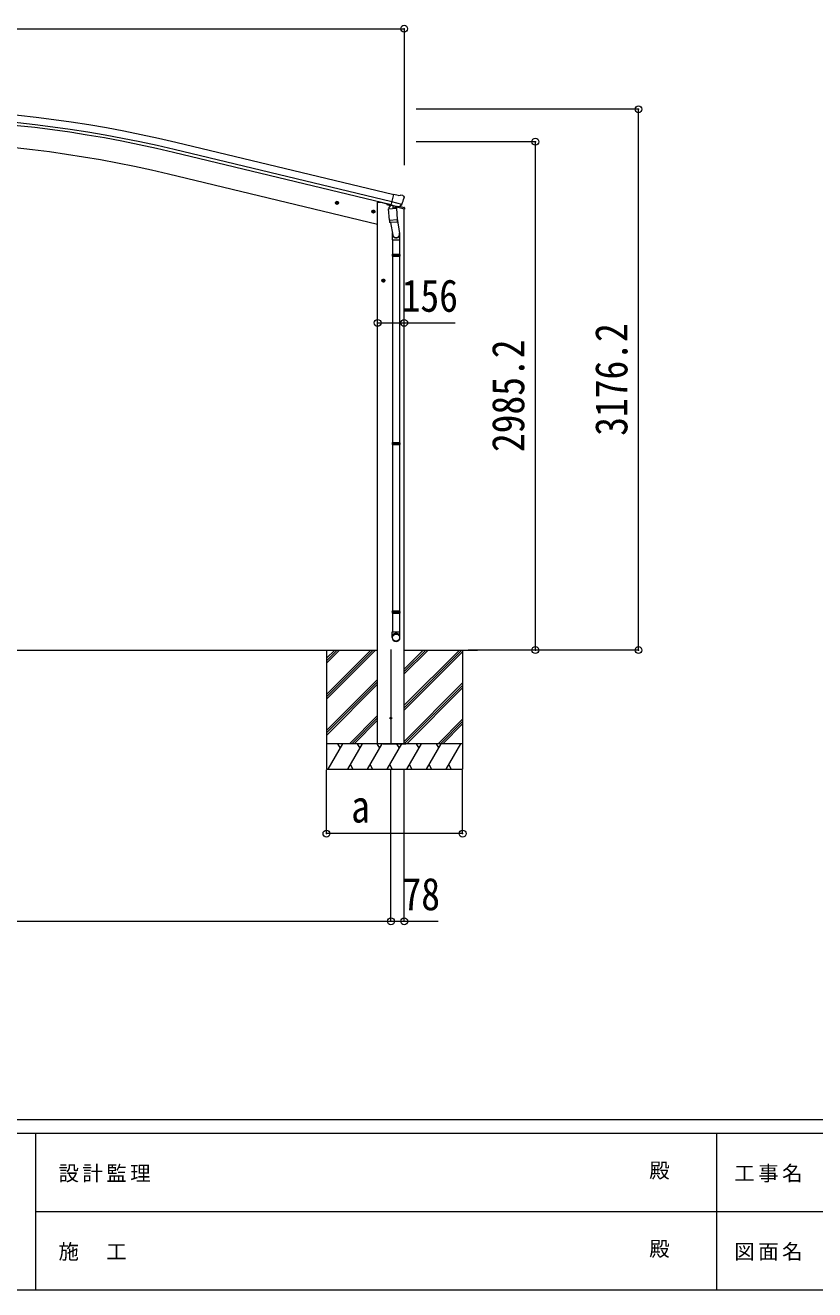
# Model space of a CAD drawing. Units: millimetres at full size, sheet at 1:40. Extents: x -11181 to 11305, y -7804 to 7716.
# Drawn here: x -4596 to 42, y -7804 to -378 of the extents above; entities that cross this region are included whole.
import ezdxf
from ezdxf.enums import TextEntityAlignment as Align

# ---------------------------------------------------------------- set-up
doc = ezdxf.new("R2010")
doc.units = ezdxf.units.MM
doc.header["$LTSCALE"] = 40
doc.header["$PDMODE"] = 32
doc.header["$PDSIZE"] = 40
for name, color, linetype, lineweight in [('0-0_0', 7, 'Continuous', 9), ('0-1_本体', 4, 'Continuous', 9), ('0-2_部品', 7, 'Continuous', 9), ('0-8_PARTS2', 2, 'Continuous', 9), ('0-A_寸法', 6, 'Continuous', 9), ('F-0_240', 7, 'Continuous', 9)]:
    doc.layers.add(name, color=color, linetype=linetype, lineweight=lineweight)
doc.styles.add('ＭＳ ゴシック', font='')
doc.styles.get('ＭＳ ゴシック').set_extended_font_data('MS Gothic')

msp = doc.modelspace()

# ---------------------------------------------------------------- linework, layer by layer
at = {"layer": '0-0_0'}
for p, q in [((-8196.81, -4047.09), (-2526.66, -4047.09)), ((-2826.94, -4047.09), (-2826.94, -4747.09)), ((-2826.94, -4307.82), (-2566.21, -4047.09)), ((-2826.94, -4321.96), (-2552.07, -4047.09)), ((-2826.94, -4336.1), (-2537.93, -4047.09)), ((-2826.94, -4123.97), (-2750.06, -4047.09)), ((-2826.94, -4109.83), (-2764.2, -4047.09)), ((-2826.94, -4095.69), (-2778.34, -4047.09)), ((-2370.16, -4047.09), (-1938.78, -4047.09)), ((-2370.16, -4371.54), (-2045.71, -4047.09)), ((-2370.16, -4385.68), (-2031.57, -4047.09)), ((-2370.16, -4187.69), (-2229.56, -4047.09)), ((-2370.16, -4173.55), (-2243.7, -4047.09)), ((-2370.16, -4159.41), (-2257.84, -4047.09)), ((-2370.16, -4399.82), (-2026.94, -4056.61)), ((-2026.94, -4047.09), (-2026.94, -4747.09)), ((-2826.94, -4519.95), (-2526.16, -4219.17)), ((-2826.94, -4534.09), (-2526.16, -4233.31)), ((-2826.94, -4548.24), (-2526.16, -4247.45)), ((-2370.16, -4583.67), (-2026.94, -4240.45)), ((-2369.44, -4597.09), (-2026.94, -4254.59)), ((-2355.3, -4597.09), (-2026.94, -4268.74)), ((-2691.95, -4597.09), (-2526.16, -4431.3)), ((-2677.81, -4597.09), (-2526.16, -4445.44)), ((-2171.45, -4597.09), (-2026.94, -4452.58)), ((-2663.66, -4597.09), (-2526.16, -4459.59)), ((-2157.31, -4597.09), (-2026.94, -4466.73)), ((-2143.16, -4597.09), (-2026.94, -4480.87)), ((-2026.94, -4597.09), (-2826.94, -4597.09)), ((-2816.65, -4747.09), (-2730.05, -4597.09)), ((-2745.05, -4623.07), (-2760.05, -4597.09)), ((-2701.18, -4747.09), (-2614.58, -4597.09)), ((-2629.58, -4623.07), (-2644.58, -4597.09)), ((-2585.71, -4747.09), (-2499.11, -4597.09)), ((-2514.11, -4623.07), (-2529.11, -4597.09)), ((-2493.94, -4597.09), (-2359.94, -4597.09)), ((-2470.24, -4747.09), (-2383.64, -4597.09)), ((-2398.64, -4623.07), (-2413.64, -4597.09)), ((-2354.77, -4747.09), (-2268.17, -4597.09)), ((-2283.17, -4623.07), (-2298.17, -4597.09)), ((-2239.3, -4747.09), (-2152.7, -4597.09)), ((-2182.7, -4597.09), (-2167.7, -4623.07)), ((-2123.83, -4747.09), (-2037.23, -4597.09)), ((-2826.94, -4747.09), (-2026.94, -4747.09)), ((-2686.18, -4721.11), (-2671.18, -4747.09)), ((-2570.71, -4721.11), (-2555.71, -4747.09)), ((-2455.24, -4721.11), (-2440.24, -4747.09)), ((-2339.77, -4721.11), (-2324.77, -4747.09)), ((-2224.3, -4721.11), (-2209.3, -4747.09)), ((-2108.83, -4721.11), (-2093.83, -4747.09))]:
    msp.add_line(p, q, dxfattribs=at)
at = {"layer": '0-1_本体'}
for p, q in [((-2441.92, -1415.34), (-3721.02, -1108.26)), ((-2431.85, -1373.37), (-3710.94, -1066.28)), ((-2445.85, -1431.71), (-3724.95, -1124.62)), ((-2526.41, -1547.09), (-3755.53, -1252.01)), ((-2526.41, -1547.09), (-3755.53, -1252.01)), ((-2526.41, -1417.71), (-2506.41, -1417.71)), ((-2526.41, -4597.09), (-2526.41, -1417.71)), ((-2506.41, -1417.71), (-2472.9, -1425.76)), ((-2370.91, -4597.09), (-2370.91, -1456.92))]:
    msp.add_line(p, q, dxfattribs=at)
for radius in [7073, 7029.83, 7013, 6882, 6882]:
    msp.add_arc((-5362.1, -7943.86), radius, 76.5, 103.5, dxfattribs=at)
at = {"layer": '0-2_部品'}
for p, q in [((-2405.51, -1377.96), (-2431.44, -1371.73)), ((-2405.51, -1377.96), (-2392.25, -1375.26)), ((-2377.77, -1378.45), (-2390.95, -1375.28)), ((-2374.67, -1380.7), (-2370.81, -1386.99)), ((-2370.45, -1389.27), (-2370.73, -1390.42)), ((-2774.57, -1418.6), (-2755.13, -1423.27)), ((-2766.98, -1413.74), (-2772.15, -1419.19)), ((-2767.19, -1430.66), (-2762.52, -1411.22)), ((-2759.68, -1415.49), (-2766.98, -1413.74)), ((-2762.72, -1428.14), (-2757.55, -1422.69)), ((-2757.55, -1422.69), (-2759.68, -1415.49)), ((-2560.65, -1469.96), (-2541.21, -1474.63)), ((-2553.06, -1465.1), (-2558.23, -1470.55)), ((-2553.26, -1482.02), (-2548.6, -1462.57)), ((-2545.76, -1466.85), (-2553.06, -1465.1)), ((-2548.8, -1479.49), (-2543.63, -1474.05)), ((-2543.63, -1474.05), (-2545.76, -1466.85)), ((-2472.89, -1425.22), (-2472.89, -1428.37)), ((-2450.85, -1437.6), (-2469.05, -1433.23)), ((-2461.58, -1455.14), (-2415.89, -1451.94)), ((-2456.91, -1521.97), (-2461.58, -1455.14)), ((-2447.16, -1433.37), (-2460.48, -1448.68)), ((-2460.48, -1448.68), (-2460.03, -1455.03)), ((-2446.22, -1433.3), (-2447.16, -1433.37)), ((-2443.14, -1435.77), (-2444.67, -1435.41)), ((-2406.43, -1444.58), (-2443.14, -1435.77)), ((-2384.51, -1429.58), (-2442.01, -1415.77)), ((-2437.19, -1437.6), (-2436.16, -1452.2)), ((-2408.97, -1446.59), (-2434.79, -1453.03)), ((-2417.67, -1448.76), (-2417.44, -1452.05)), ((-2415.89, -1451.94), (-2411.22, -1518.78)), ((-2404.07, -1445.06), (-2411.59, -1443.25)), ((-2368.33, -1457.41), (-2411.14, -1447.13)), ((-2408.27, -1444.81), (-2408.22, -1445.55)), ((-2404.9, -1444.95), (-2406.43, -1444.58)), ((-2401.36, -1444.49), (-2384.98, -1430)), ((-2397.57, -1441.14), (-2370.63, -1447.6)), ((-2368.33, -1450.52), (-2368.33, -1457.41)), ((-2456.91, -1521.97), (-2411.22, -1518.78)), ((-2456.89, -1521.97), (-2456.01, -1534.67)), ((-2412.2, -1533.38), (-2453.9, -1536.3)), ((-2450.36, -1536.05), (-2437.74, -1610.85)), ((-2411.58, -1513.66), (-2397.04, -1601.52)), ((-2410.36, -1531.24), (-2411.23, -1518.78)), ((-2410.75, -1532.6), (-2410.75, -1532.6)), ((-2440.89, -1604.03), (-2440.89, -1638.68)), ((-2394.89, -1638.68), (-2394.89, -1604.33)), ((-2440.89, -1638.68), (-2394.89, -1638.68)), ((-2438.89, -1638.68), (-2438.89, -1721.34)), ((-2396.89, -1638.68), (-2396.89, -1721.34)), ((-2440.89, -1723.34), (-2439.89, -1721.34)), ((-2440.89, -1723.34), (-2394.89, -1723.34)), ((-2440.89, -1723.34), (-2440.89, -1731.34)), ((-2440.89, -1731.34), (-2394.89, -1731.34)), ((-2440.89, -1731.34), (-2439.89, -1733.34)), ((-2439.89, -1721.34), (-2395.89, -1721.34)), ((-2439.89, -1733.34), (-2395.89, -1733.34)), ((-2438.89, -1733.34), (-2438.89, -2827.53)), ((-2396.89, -1733.34), (-2396.89, -2827.53)), ((-2394.89, -1723.34), (-2395.89, -1721.34)), ((-2502.4, -1877.21), (-2482.4, -1877.21)), ((-2496.15, -1870.71), (-2499.9, -1877.21)), ((-2488.64, -1870.71), (-2496.15, -1870.71)), ((-2492.4, -1887.21), (-2492.4, -1867.21)), ((-2484.89, -1877.21), (-2488.64, -1870.71)), ((-2488.64, -1883.71), (-2484.89, -1877.21)), ((-2440.89, -2829.53), (-2439.89, -2827.53)), ((-2440.89, -2829.53), (-2394.89, -2829.53)), ((-2440.89, -2829.53), (-2440.89, -2837.53)), ((-2440.89, -2837.53), (-2394.89, -2837.53)), ((-2440.89, -2837.53), (-2439.89, -2839.53)), ((-2439.89, -2827.53), (-2395.89, -2827.53)), ((-2439.89, -2839.53), (-2395.89, -2839.53)), ((-2438.89, -2839.53), (-2438.89, -3817.72)), ((-2396.89, -2839.53), (-2396.89, -3817.72)), ((-2394.89, -2829.53), (-2395.89, -2827.53)), ((-2440.89, -3819.72), (-2439.89, -3817.72)), ((-2440.89, -3819.72), (-2394.89, -3819.72)), ((-2440.89, -3819.72), (-2440.89, -3827.72)), ((-2440.89, -3827.72), (-2394.89, -3827.72)), ((-2440.89, -3827.72), (-2439.89, -3829.72)), ((-2439.89, -3817.72), (-2395.89, -3817.72)), ((-2439.89, -3829.72), (-2395.89, -3829.72)), ((-2438.89, -3829.72), (-2438.89, -3939.72)), ((-2396.89, -3829.72), (-2396.89, -3939.72)), ((-2394.89, -3819.72), (-2395.89, -3817.72)), ((-2440.89, -3973.86), (-2440.89, -3939.72)), ((-2440.89, -3939.72), (-2394.89, -3939.72)), ((-2394.89, -3973.86), (-2394.89, -3939.72))]:
    msp.add_line(p, q, dxfattribs=at)
for points in [[(-2436.87, -1437.18), (-2446.59, -1434.85), (-2431.44, -1371.73)], [(-2772.15, -1419.19), (-2770.02, -1426.38), (-2762.72, -1428.14)], [(-2558.23, -1470.55), (-2556.1, -1477.74), (-2548.8, -1479.49)], [(-2436.87, -1437.18), (-2436.63, -1437.33), (-2411.87, -1443.28), (-2411.59, -1443.25)], [(-2384.24, -1429), (-2384.82, -1429.85), (-2384.98, -1430)], [(-2394.89, -1723.34), (-2394.89, -1731.34), (-2395.89, -1733.34)], [(-2499.9, -1877.21), (-2496.15, -1883.71), (-2488.64, -1883.71)], [(-2394.89, -2829.53), (-2394.89, -2837.53), (-2395.89, -2839.53)], [(-2394.89, -3819.72), (-2394.89, -3827.72), (-2395.89, -3829.72)]]:
    msp.add_lwpolyline(points, dxfattribs=at)
for centre, radius in [((-2764.85, -1420.94), 8.5), ((-2764.85, -1420.94), 7.7), ((-2764.85, -1420.94), 6.5), ((-2550.93, -1472.3), 8.5), ((-2550.93, -1472.3), 7.7), ((-2550.93, -1472.3), 6.5), ((-2492.4, -1877.21), 8.5), ((-2492.4, -1877.21), 7.7), ((-2492.4, -1877.21), 6.5)]:
    msp.add_circle(centre, radius, dxfattribs=at)
at = {"layer": '0-2_部品', "color": 4}
msp.add_circle((-2448.66, -4447.09), 4.5, dxfattribs=at)
at = {"layer": '0-2_部品'}
for centre, radius, start, end in [((-2391.65, -1378.2), 3, 76.5, 101.5), ((-2567.53, -1343.17), 202.4, 334.90875, 346.5), ((-2378.93, -1383.31), 5, 31.5, 76.5), ((-2467.89, -1428.37), 5, 180, 256.5), ((-2444.55, -1434.92), 0.5, 221.23754, 256.5), ((-2437.78, -1437.68), 0.604, 7.79405, 79.40158), ((-2435.14, -1452.06), 1.03, 188.03431, 289.96103), ((-2409.22, -1445.62), 1, 284, 4), ((-2407.77, -1444.78), 0.5, 76.5, 184), ((-2404.79, -1444.47), 0.5, 256.5, 291.76246), ((-2371.33, -1450.52), 3, 0, 76.5), ((-2454.04, -1534.3), 2, 190.53157, 274), ((-2412.34, -1531.39), 2, 274, 322.59038), ((-2412.3, -1531.42), 1.95, 322.52234, 4.95983), ((-2424.89, -1604.33), 30, 0, 2.54858)]:
    msp.add_arc(centre, radius, start, end, dxfattribs=at)
for centre, major_axis, ratio, start_param, end_param in [((-2373.37, -1388.56), (1.57, -2.57), 0.99628, 0.7835347, 1.5707963), ((-2403.37, -1442.13), (0.73, -2.92), 0.997631, 5.8041905, 5.8929484), ((-2403.4, -1442.01), (-2.63, 3.16), 0.650902, 2.1145521, 2.1873627), ((-2403.35, -1442.23), (0.73, -2.92), 0.997631, 5.965759, 6.7621801), ((-2417.89, -1604.03), (-23, 0), 0.996195, 6.0000678, 10.0103449), ((-2417.89, -1604.03), (-21, 0), 0.996195, 0.3319459, 3.3482706), ((-2417.89, -3972.12), (23, 0), 0.996195, 6.2831853, 9.424778), ((-2417.89, -3973.86), (23, 0), 0.996195, 6.2831853, 9.424778), ((-2417.89, -3973.86), (0, -23.43), 0.981806, 4.712389, 7.8539816)]:
    msp.add_ellipse(centre, major_axis=major_axis, ratio=ratio, start_param=start_param, end_param=end_param, dxfattribs=at)
msp.add_ellipse((-2417.89, -3973.86), major_axis=(-21, 0), ratio=0.996195, dxfattribs=at)
at = {"layer": '0-8_PARTS2', "color": 6}
msp.add_line((-8353.31, -398.09), (-2370.29, -398.09), dxfattribs=at)
at = {"layer": '0-8_PARTS2'}
msp.add_line((-2448.66, -4044.59), (-2448.66, -4599.59), dxfattribs=at)
at = {"layer": '0-A_寸法'}
for p, q in [((-2370.29, -398.09), (-2370.29, -1200.42)), ((-993.71, -870.86), (-2300.14, -870.86)), ((-993.71, -4047.09), (-993.71, -870.86)), ((-1599.69, -1061.86), (-2300.14, -1061.86)), ((-1599.69, -4047.09), (-1599.69, -1061.86)), ((-2526.16, -2125.84), (-2370.16, -2125.84)), ((-2370.16, -2125.84), (-2070.16, -2125.84)), ((-1599.69, -4047.09), (-1993.93, -4047.09)), ((-993.71, -4047.09), (-1599.69, -4047.09)), ((-2826.94, -5124.99), (-2826.94, -4750.58)), ((-2448.16, -5639.98), (-2448.16, -4750.58)), ((-2370.16, -5639.98), (-2370.16, -4750.58)), ((-2026.94, -5124.99), (-2026.94, -4750.58)), ((-2026.94, -5124.99), (-2826.94, -5124.99)), ((-8275.55, -5639.98), (-2448.16, -5639.98)), ((-2448.16, -5639.98), (-2370.16, -5639.98)), ((-2370.16, -5639.98), (-2170.16, -5639.98))]:
    msp.add_line(p, q, dxfattribs=at)
for p in [(-2370.29, -398.09), (-993.71, -870.86), (-1599.69, -1061.86), (-2526.16, -2125.84), (-2370.16, -2125.84), (-1599.69, -4047.09), (-993.71, -4047.09), (-2826.94, -5124.99), (-2026.94, -5124.99), (-2448.16, -5639.98), (-2370.16, -5639.98)]:
    msp.add_point(p, dxfattribs=at)
at = {"layer": 'F-0_240', "color": 5}
for p, q in [((-11180.61, -6803.54), (10739.39, -6803.54)), ((-11180.61, -6883.54), (7183.72, -6883.54)), ((-4536.28, -6883.54), (-4536.28, -7803.54)), ((-536.28, -6883.54), (-536.28, -7803.54)), ((-4536.28, -7343.54), (3663.72, -7343.54)), ((-11180.61, -7803.54), (10739.39, -7803.54))]:
    msp.add_line(p, q, dxfattribs=at)

# ---------------------------------------------------------------- texts
at = {"layer": '0-A_寸法', "color": 7, "style": 'ＭＳ ゴシック', "width": 0.85}
for s, p in [('156', (-2385.16, -2117.84)), ('a', (-2681.94, -5116.99)), ('78', (-2380.16, -5631.98))]:
    msp.add_text(s, height=190.6, dxfattribs=at).set_placement(p, align=Align.BOTTOM_LEFT)
for s, p in [('3176.2', (-1001.71, -2788.97)), ('2985.2', (-1607.69, -2884.47))]:
    msp.add_text(s, height=190.6, rotation=90, dxfattribs=at).set_placement(p, align=Align.BOTTOM_LEFT)
at = {"layer": 'F-0_240', "style": 'ＭＳ ゴシック'}
for p in [(-930.57, -7173.54), (-930.57, -7633.54)]:
    msp.add_text('殿', height=87.98, dxfattribs=at).set_placement(p, align=Align.BOTTOM_LEFT)
at = {"layer": 'F-0_240', "char_height": 87.98, "attachment_point": 7, "style": 'ＭＳ ゴシック'}
for s, insert in [('\\T1.17;設計監理', (-4401.18, -7173.54)), ('\\T1.17;工事名', (-430.81, -7173.54)), ('\\T1.17;施\u3000工', (-4401.18, -7633.54)), ('\\T1.17;図面名', (-430.81, -7633.54))]:
    msp.add_mtext(s, dxfattribs=dict(at, insert=insert))

doc.saveas('drawing.dxf')
